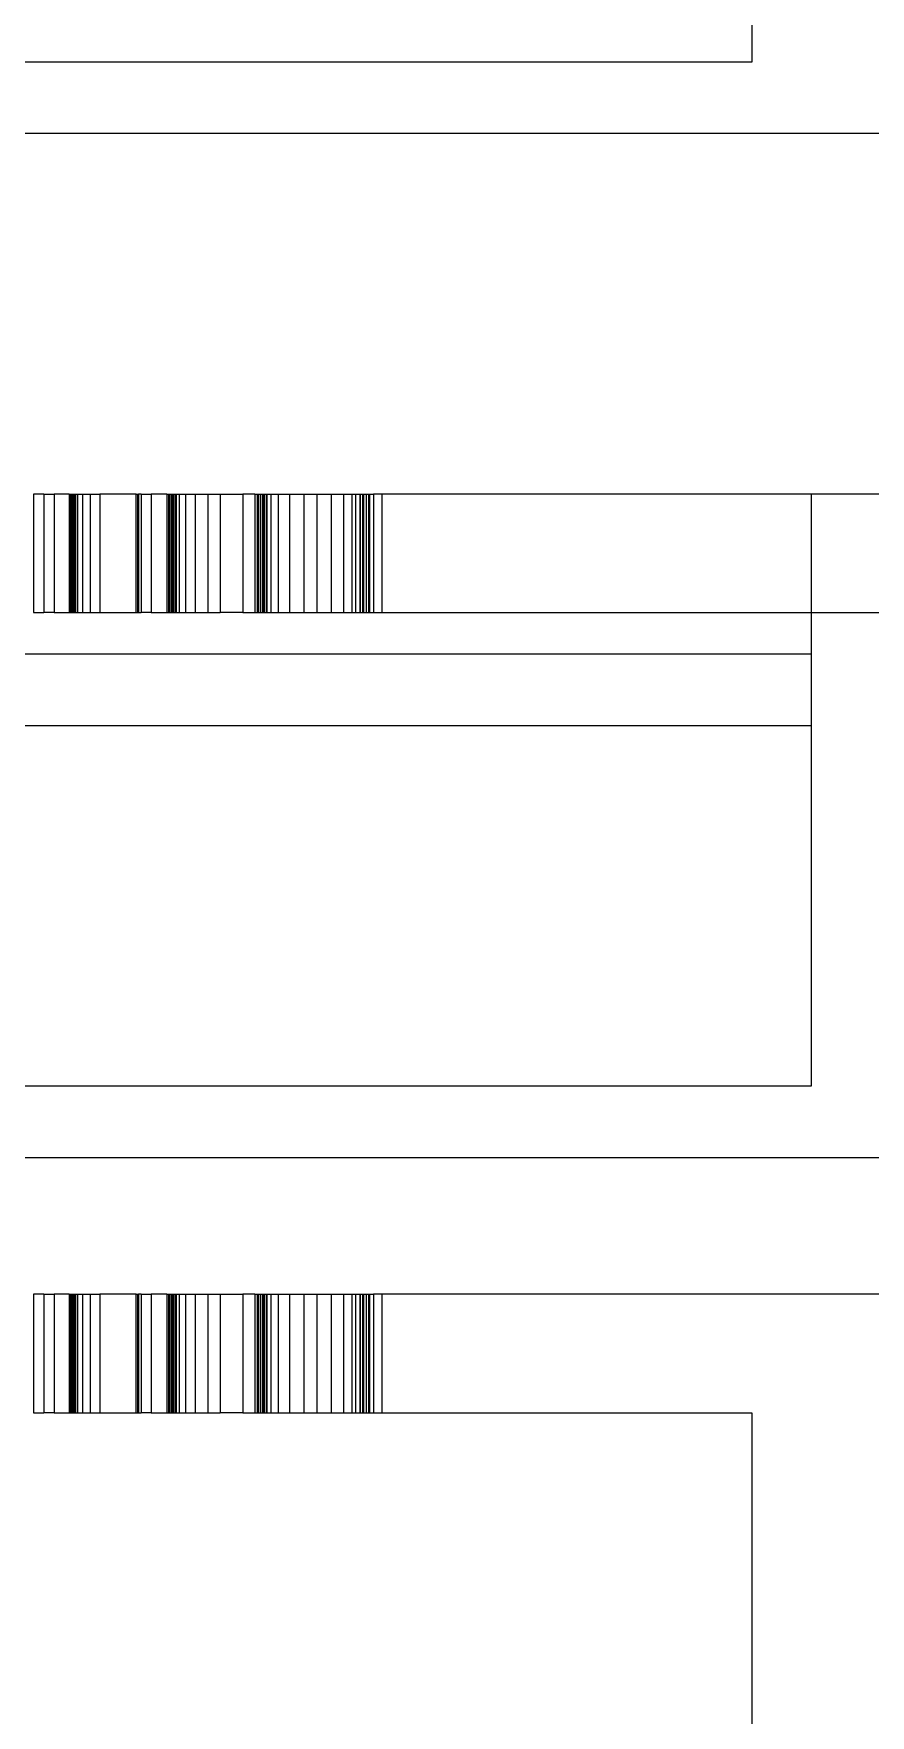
# Model space of a CAD drawing. Extents: x -49 to 4846, y -968 to 1090.
# Drawn here: x 3763.6 to 3834.2, y 842.1 to 984.1 of the extents above; entities that cross this region are included whole.
import ezdxf

# ---------------------------------------------------------------- set-up
doc = ezdxf.new("R2010")
doc.units = 0
doc.layers.get('0').update_dxf_attribs({"linetype": 'CONTINUOUS'})

msp = doc.modelspace()

# ---------------------------------------------------------------- linework, layer by layer
at = {"color": 1}
for p, q in [((3824.242788, 1081.661723), (3824.242788, 981.661723)), ((3824.242788, 981.661723), (3709.242788, 981.661723)), ((3709.242788, 975.661723), (3959.242788, 975.661723)), ((3763.569219, 945.189722), (3763.572924, 945.189722)), ((3763.572924, 945.189722), (3763.572924, 935.189722)), ((3764.43603, 945.189722), (3763.572924, 945.189722)), ((3764.43603, 945.189722), (3764.43603, 935.189722)), ((3764.43603, 945.189722), (3765.316665, 945.189722)), ((3765.316665, 945.189722), (3765.316665, 935.189722)), ((3766.565062, 945.189722), (3765.316665, 945.189722)), ((3766.565062, 945.189722), (3766.565062, 935.189722)), ((3766.565062, 945.189722), (3766.652487, 945.189722)), ((3766.652487, 945.189722), (3766.652487, 935.189722)), ((3766.652487, 945.189722), (3766.688294, 945.189722)), ((3766.688294, 945.189722), (3766.688294, 935.189722)), ((3766.688294, 945.189722), (3766.771182, 945.189722)), ((3766.771182, 945.189722), (3766.771182, 935.189722)), ((3766.771182, 945.189722), (3766.775072, 945.189722)), ((3766.775072, 945.189722), (3766.775072, 935.189722)), ((3766.775072, 945.189722), (3766.860446, 945.189722)), ((3766.860446, 945.189722), (3766.860446, 935.189722)), ((3766.860446, 945.189722), (3766.903508, 945.189722)), ((3766.903508, 945.189722), (3766.903508, 935.189722)), ((3766.903508, 945.189722), (3766.95605, 945.189722)), ((3766.95605, 945.189722), (3766.95605, 935.189722)), ((3766.95605, 945.189722), (3767.059802, 945.189722)), ((3767.059802, 945.189722), (3767.059802, 935.189722)), ((3767.059802, 945.189722), (3767.094121, 945.189722)), ((3767.094121, 945.189722), (3767.094121, 935.189722)), ((3767.094121, 945.189722), (3767.286995, 945.189722)), ((3767.286993, 945.189722), (3767.286993, 935.189722)), ((3767.286993, 945.189722), (3767.684926, 945.189722)), ((3767.684926, 945.189722), (3767.684926, 935.189722)), ((3767.684926, 945.189722), (3768.338644, 945.189722)), ((3768.338644, 945.189722), (3768.338644, 935.189722)), ((3768.338644, 945.189722), (3769.161335, 945.189722)), ((3772.219201, 945.189722), (3769.161335, 945.189722)), ((3769.161335, 945.189722), (3769.161335, 935.189722)), ((3772.219201, 945.189722), (3772.342434, 945.189722)), ((3772.219201, 935.189722), (3772.219201, 945.189722)), ((3772.342434, 945.189722), (3772.342434, 935.189722)), ((3772.342434, 945.189722), (3772.424794, 945.189722)), ((3772.424794, 945.189722), (3772.424794, 935.189722)), ((3772.666152, 945.189722), (3772.424794, 945.189722)), ((3772.666152, 945.189722), (3772.666152, 935.189722)), ((3772.666152, 945.189722), (3773.488625, 945.189722)), ((3773.488625, 945.189722), (3773.488625, 935.189722)), ((3774.808249, 945.189722), (3773.488625, 945.189722)), ((3774.808249, 945.189722), (3774.808249, 935.189722)), ((3774.808249, 945.189722), (3774.963934, 945.189722)), ((3774.963934, 945.189722), (3774.963934, 935.189722)), ((3774.963934, 945.189722), (3775.02134, 945.189722)), ((3775.02134, 945.189722), (3775.02134, 935.189722)), ((3775.02134, 945.189722), (3775.147672, 945.189722)), ((3775.147672, 945.189722), (3775.147672, 935.189722)), ((3775.147672, 945.189722), (3775.153462, 945.189722)), ((3775.153462, 945.189722), (3775.153462, 935.189722)), ((3775.153462, 945.189722), (3775.278387, 945.189722)), ((3775.278387, 945.189722), (3775.278387, 935.189722)), ((3775.278387, 945.189722), (3775.340157, 945.189722)), ((3775.340157, 945.189722), (3775.340157, 935.189722)), ((3775.340157, 945.189722), (3775.414654, 945.189722)), ((3775.414654, 945.189722), (3775.414654, 935.189722)), ((3775.414654, 945.189722), (3775.559468, 945.189722)), ((3775.559468, 945.189722), (3775.559468, 935.189722)), ((3775.559468, 945.189722), (3775.606809, 945.189722)), ((3775.606809, 945.189722), (3775.606809, 935.189722)), ((3775.606809, 945.189722), (3775.86881, 945.189722)), ((3775.868807, 945.189722), (3775.868807, 935.189722)), ((3775.868807, 945.189722), (3776.392812, 945.189722)), ((3776.392812, 945.189722), (3776.392812, 935.189722)), ((3776.392812, 945.189722), (3777.22398, 945.189722)), ((3777.22398, 945.189722), (3777.22398, 935.189722)), ((3777.22398, 945.189722), (3778.284887, 945.189722)), ((3778.284887, 945.189722), (3778.284887, 935.189722)), ((3778.284887, 945.189722), (3779.338744, 945.189722)), ((3779.338743, 945.189722), (3779.338743, 935.189722)), ((3779.338743, 945.189722), (3781.252573, 945.189722)), ((3781.252573, 945.189722), (3781.252573, 935.189722)), ((3782.242559, 945.189722), (3781.252573, 945.189722)), ((3782.242559, 945.189722), (3782.242559, 935.189722)), ((3782.242559, 945.189722), (3782.459699, 945.189722)), ((3782.459699, 945.189722), (3782.459699, 935.189722)), ((3782.459699, 945.189722), (3782.536195, 945.189722)), ((3782.536195, 945.189722), (3782.536195, 935.189722)), ((3782.536195, 945.189722), (3782.700451, 945.189722)), ((3782.700451, 945.189722), (3782.700451, 935.189722)), ((3782.700451, 945.189722), (3782.707888, 945.189722)), ((3782.707888, 945.189722), (3782.707888, 935.189722)), ((3782.707888, 945.189722), (3782.866903, 945.189722)), ((3782.866903, 945.189722), (3782.866903, 935.189722)), ((3782.866903, 945.189722), (3782.944683, 945.189722)), ((3782.944683, 945.189722), (3782.944683, 935.189722)), ((3782.944683, 945.189722), (3783.037877, 945.189722)), ((3783.037877, 945.189722), (3783.037877, 935.189722)), ((3783.037877, 945.189722), (3783.217425, 945.189722)), ((3783.217425, 945.189722), (3783.217425, 935.189722)), ((3783.217425, 945.189722), (3783.275719, 945.189722)), ((3783.275719, 945.189722), (3783.275719, 935.189722)), ((3783.275719, 945.189722), (3783.595396, 945.189722)), ((3783.595393, 945.189722), (3783.595393, 935.189722)), ((3783.595393, 945.189722), (3784.222568, 945.189722)), ((3784.222568, 945.189722), (3784.222568, 935.189722)), ((3784.222568, 945.189722), (3785.19486, 945.189722)), ((3785.19486, 945.189722), (3785.19486, 935.189722)), ((3785.19486, 945.189722), (3786.401156, 945.189722)), ((3786.401156, 945.189722), (3787.498227, 945.189722)), ((3786.401156, 945.189722), (3786.401156, 935.189722)), ((3787.498227, 945.189722), (3788.700948, 945.189722)), ((3787.498227, 945.189722), (3787.498227, 935.189722)), ((3788.700948, 945.189722), (3789.738761, 945.189722)), ((3788.700948, 945.189722), (3788.700948, 935.189722)), ((3789.738761, 945.189722), (3790.455441, 945.189722)), ((3789.738761, 945.189722), (3789.738761, 935.189722)), ((3790.455441, 945.189722), (3790.76207, 945.189722)), ((3790.455441, 945.189722), (3790.455441, 935.189722)), ((3790.76207, 945.189722), (3791.12884, 945.189722)), ((3790.76207, 945.189722), (3790.76207, 935.189722)), ((3791.12884, 945.189722), (3791.137872, 945.189722)), ((3791.12884, 945.189722), (3791.12884, 935.189722)), ((3791.137872, 945.189722), (3791.35887, 945.189722)), ((3791.137872, 945.189722), (3791.137872, 935.189722)), ((3791.35887, 945.189722), (3791.431291, 945.189722)), ((3791.35887, 945.189722), (3791.35887, 935.189722)), ((3791.431291, 945.189722), (3791.66885, 945.189722)), ((3791.431291, 945.189722), (3791.431291, 935.189722)), ((3791.66885, 945.189722), (3791.840868, 945.189722)), ((3791.66885, 945.189722), (3791.66885, 935.189722)), ((3791.840868, 945.189722), (3791.924475, 945.189722)), ((3791.840868, 945.189722), (3791.840868, 935.189722)), ((3791.924468, 945.189722), (3792.272762, 945.189722)), ((3791.924468, 945.189722), (3791.924468, 935.189722)), ((3792.992297, 945.189722), (3792.272762, 945.189722)), ((3792.272762, 945.189722), (3792.272762, 935.189722)), ((3792.992788, 945.189722), (3792.992788, 935.189722)), ((3792.992788, 945.189722), (3792.992788, 935.189722)), ((3875.492788, 945.189722), (3792.992788, 945.189722)), ((3829.242788, 945.189722), (3829.242788, 895.189722)), ((3839.242788, 945.189722), (3829.242788, 945.189722)), ((3829.242788, 945.189722), (3829.242788, 895.189722)), ((3763.569219, 935.189722), (3763.572924, 935.189722)), ((3763.572924, 935.189722), (3764.43603, 935.189722)), ((3765.316665, 935.189722), (3764.43603, 935.189722)), ((3765.316665, 935.189722), (3766.565062, 935.189722)), ((3766.565062, 935.189722), (3766.652487, 935.189722)), ((3766.652487, 935.189722), (3766.688294, 935.189722)), ((3766.688294, 935.189722), (3766.771182, 935.189722)), ((3766.771182, 935.189722), (3766.775072, 935.189722)), ((3766.775072, 935.189722), (3766.860446, 935.189722)), ((3766.860446, 935.189722), (3766.903508, 935.189722)), ((3766.903508, 935.189722), (3766.95605, 935.189722)), ((3766.95605, 935.189722), (3767.059802, 935.189722)), ((3767.059802, 935.189722), (3767.094121, 935.189722)), ((3767.094121, 935.189722), (3767.286995, 935.189722)), ((3767.286993, 935.189722), (3767.684926, 935.189722)), ((3767.684926, 935.189722), (3768.338644, 935.189722)), ((3768.338644, 935.189722), (3769.161335, 935.189722)), ((3769.161335, 935.189722), (3772.219201, 935.189722)), ((3772.219201, 935.189722), (3772.342434, 935.189722)), ((3772.342434, 935.189722), (3772.424794, 935.189722)), ((3772.424794, 935.189722), (3772.666152, 935.189722)), ((3773.488625, 935.189722), (3772.666152, 935.189722)), ((3773.488625, 935.189722), (3774.808249, 935.189722)), ((3774.808249, 935.189722), (3774.963934, 935.189722)), ((3774.963934, 935.189722), (3775.02134, 935.189722)), ((3775.02134, 935.189722), (3775.147672, 935.189722)), ((3775.147672, 935.189722), (3775.153462, 935.189722)), ((3775.153462, 935.189722), (3775.278387, 935.189722)), ((3775.278387, 935.189722), (3775.340157, 935.189722)), ((3775.340157, 935.189722), (3775.414654, 935.189722)), ((3775.414654, 935.189722), (3775.559468, 935.189722)), ((3775.559468, 935.189722), (3775.606809, 935.189722)), ((3775.606809, 935.189722), (3775.86881, 935.189722)), ((3775.868807, 935.189722), (3776.392812, 935.189722)), ((3776.392812, 935.189722), (3777.22398, 935.189722)), ((3777.22398, 935.189722), (3778.284887, 935.189722)), ((3778.284887, 935.189722), (3779.338744, 935.189722)), ((3781.252573, 935.189722), (3779.338743, 935.189722)), ((3781.252573, 935.189722), (3782.242559, 935.189722)), ((3782.242559, 935.189722), (3782.459699, 935.189722)), ((3782.459699, 935.189722), (3782.536195, 935.189722)), ((3782.536195, 935.189722), (3782.700451, 935.189722)), ((3782.700451, 935.189722), (3782.707888, 935.189722)), ((3782.707888, 935.189722), (3782.866903, 935.189722)), ((3782.866903, 935.189722), (3782.944683, 935.189722)), ((3782.944683, 935.189722), (3783.037877, 935.189722)), ((3783.037877, 935.189722), (3783.217425, 935.189722)), ((3783.217425, 935.189722), (3783.275719, 935.189722)), ((3783.275719, 935.189722), (3783.595396, 935.189722)), ((3783.595393, 935.189722), (3784.222568, 935.189722)), ((3784.222568, 935.189722), (3785.19486, 935.189722)), ((3785.19486, 935.189722), (3786.401156, 935.189722)), ((3786.401156, 935.189722), (3787.498227, 935.189722)), ((3787.498227, 935.189722), (3788.700948, 935.189722)), ((3788.700948, 935.189722), (3789.738761, 935.189722)), ((3789.738761, 935.189722), (3790.455441, 935.189722)), ((3790.455441, 935.189722), (3790.76207, 935.189722)), ((3790.76207, 935.189722), (3791.12884, 935.189722)), ((3791.12884, 935.189722), (3791.137872, 935.189722)), ((3791.137872, 935.189722), (3791.35887, 935.189722)), ((3791.35887, 935.189722), (3791.431291, 935.189722)), ((3791.431291, 935.189722), (3791.66885, 935.189722)), ((3791.66885, 935.189722), (3791.840868, 935.189722)), ((3791.840868, 935.189722), (3791.924475, 935.189722)), ((3791.924468, 935.189722), (3792.272762, 935.189722)), ((3792.272762, 935.189722), (3792.992297, 935.189722)), ((3792.992788, 935.189722), (3875.492788, 935.189722)), ((3829.242788, 931.661723), (3754.242788, 931.661723)), ((3754.242788, 925.661723), (3829.242788, 925.661723)), ((3829.242788, 895.189722), (3724.242788, 895.189722)), ((3724.242788, 889.189722), (3944.242788, 889.189722)), ((3763.569219, 877.63854), (3763.572924, 877.63854)), ((3763.569219, 877.63854), (3763.569219, 867.63854)), ((3764.43603, 877.63854), (3763.572924, 877.63854)), ((3763.572924, 877.63854), (3763.572924, 867.63854)), ((3764.43603, 877.63854), (3765.316665, 877.63854)), ((3764.43603, 877.63854), (3764.43603, 867.63854)), ((3766.565062, 877.63854), (3765.316665, 877.63854)), ((3765.316665, 877.63854), (3765.316665, 867.63854)), ((3766.565062, 877.63854), (3766.652487, 877.63854)), ((3766.565062, 877.63854), (3766.565062, 867.63854)), ((3766.652487, 877.63854), (3766.688294, 877.63854)), ((3766.652487, 877.63854), (3766.652487, 867.63854)), ((3766.688294, 877.63854), (3766.771182, 877.63854)), ((3766.688294, 877.63854), (3766.688294, 867.63854)), ((3766.771182, 877.63854), (3766.775072, 877.63854)), ((3766.771182, 877.63854), (3766.771182, 867.63854)), ((3766.775072, 877.63854), (3766.860446, 877.63854)), ((3766.775072, 877.63854), (3766.775072, 867.63854)), ((3766.860446, 877.63854), (3766.903508, 877.63854)), ((3766.860446, 877.63854), (3766.860446, 867.63854)), ((3766.903508, 877.63854), (3766.95605, 877.63854)), ((3766.903508, 877.63854), (3766.903508, 867.63854)), ((3766.95605, 877.63854), (3767.059802, 877.63854)), ((3766.95605, 877.63854), (3766.95605, 867.63854)), ((3767.059802, 877.63854), (3767.094121, 877.63854)), ((3767.059802, 877.63854), (3767.059802, 867.63854)), ((3767.094121, 877.63854), (3767.286995, 877.63854)), ((3767.094121, 877.63854), (3767.094121, 867.63854)), ((3767.286993, 877.63854), (3767.684926, 877.63854)), ((3767.286993, 877.63854), (3767.286993, 867.63854)), ((3767.684926, 877.63854), (3768.338644, 877.63854)), ((3767.684926, 877.63854), (3767.684926, 867.63854)), ((3768.338644, 877.63854), (3769.161335, 877.63854)), ((3768.338644, 877.63854), (3768.338644, 867.63854)), ((3769.161335, 877.63854), (3769.161335, 867.63854)), ((3772.219201, 877.63854), (3769.161335, 877.63854)), ((3772.219201, 877.63854), (3772.342434, 877.63854)), ((3772.219201, 867.63854), (3772.219201, 877.63854)), ((3772.342434, 877.63854), (3772.424794, 877.63854)), ((3772.342434, 877.63854), (3772.342434, 867.63854)), ((3772.666152, 877.63854), (3772.424794, 877.63854)), ((3772.424794, 877.63854), (3772.424794, 867.63854)), ((3772.666152, 877.63854), (3773.488625, 877.63854)), ((3772.666152, 877.63854), (3772.666152, 867.63854)), ((3774.808249, 877.63854), (3773.488625, 877.63854)), ((3773.488625, 877.63854), (3773.488625, 867.63854)), ((3774.808249, 877.63854), (3774.963934, 877.63854)), ((3774.808249, 877.63854), (3774.808249, 867.63854)), ((3774.963934, 877.63854), (3775.02134, 877.63854)), ((3774.963934, 877.63854), (3774.963934, 867.63854)), ((3775.02134, 877.63854), (3775.147672, 877.63854)), ((3775.02134, 877.63854), (3775.02134, 867.63854)), ((3775.147672, 877.63854), (3775.153462, 877.63854)), ((3775.147672, 877.63854), (3775.147672, 867.63854)), ((3775.153462, 877.63854), (3775.278387, 877.63854)), ((3775.153462, 877.63854), (3775.153462, 867.63854)), ((3775.278387, 877.63854), (3775.340157, 877.63854)), ((3775.278387, 877.63854), (3775.278387, 867.63854)), ((3775.340157, 877.63854), (3775.414654, 877.63854)), ((3775.340157, 877.63854), (3775.340157, 867.63854)), ((3775.414654, 877.63854), (3775.559468, 877.63854)), ((3775.414654, 877.63854), (3775.414654, 867.63854)), ((3775.559468, 877.63854), (3775.606809, 877.63854)), ((3775.559468, 877.63854), (3775.559468, 867.63854)), ((3775.606809, 877.63854), (3775.86881, 877.63854)), ((3775.606809, 877.63854), (3775.606809, 867.63854)), ((3775.868807, 877.63854), (3776.392812, 877.63854)), ((3775.868807, 877.63854), (3775.868807, 867.63854)), ((3776.392812, 877.63854), (3777.22398, 877.63854)), ((3776.392812, 877.63854), (3776.392812, 867.63854)), ((3777.22398, 877.63854), (3778.284887, 877.63854)), ((3777.22398, 877.63854), (3777.22398, 867.63854)), ((3778.284887, 877.63854), (3779.338744, 877.63854)), ((3778.284887, 877.63854), (3778.284887, 867.63854)), ((3779.338743, 877.63854), (3781.252573, 877.63854)), ((3779.338743, 877.63854), (3779.338743, 867.63854)), ((3782.242559, 877.63854), (3781.252573, 877.63854)), ((3781.252573, 877.63854), (3781.252573, 867.63854)), ((3782.242559, 877.63854), (3782.459699, 877.63854)), ((3782.242559, 877.63854), (3782.242559, 867.63854)), ((3782.459699, 877.63854), (3782.536195, 877.63854)), ((3782.459699, 877.63854), (3782.459699, 867.63854)), ((3782.536195, 877.63854), (3782.700451, 877.63854)), ((3782.536195, 877.63854), (3782.536195, 867.63854)), ((3782.700451, 877.63854), (3782.707888, 877.63854)), ((3782.700451, 877.63854), (3782.700451, 867.63854)), ((3782.707888, 877.63854), (3782.866903, 877.63854)), ((3782.707888, 877.63854), (3782.707888, 867.63854)), ((3782.866903, 877.63854), (3782.944683, 877.63854)), ((3782.866903, 877.63854), (3782.866903, 867.63854)), ((3782.944683, 877.63854), (3783.037877, 877.63854)), ((3782.944683, 877.63854), (3782.944683, 867.63854)), ((3783.037877, 877.63854), (3783.217425, 877.63854)), ((3783.037877, 877.63854), (3783.037877, 867.63854)), ((3783.217425, 877.63854), (3783.275719, 877.63854)), ((3783.217425, 877.63854), (3783.217425, 867.63854)), ((3783.275719, 877.63854), (3783.595396, 877.63854)), ((3783.275719, 877.63854), (3783.275719, 867.63854)), ((3783.595393, 877.63854), (3784.222568, 877.63854)), ((3783.595393, 877.63854), (3783.595393, 867.63854)), ((3784.222568, 877.63854), (3785.19486, 877.63854)), ((3784.222568, 877.63854), (3784.222568, 867.63854)), ((3785.19486, 877.63854), (3786.401156, 877.63854)), ((3785.19486, 877.63854), (3785.19486, 867.63854)), ((3786.401156, 877.63854), (3787.498227, 877.63854)), ((3786.401156, 877.63854), (3786.401156, 867.63854)), ((3787.498227, 877.63854), (3788.700948, 877.63854)), ((3787.498227, 877.63854), (3787.498227, 867.63854)), ((3788.700948, 877.63854), (3789.738761, 877.63854)), ((3788.700948, 877.63854), (3788.700948, 867.63854)), ((3789.738761, 877.63854), (3790.455441, 877.63854)), ((3789.738761, 877.63854), (3789.738761, 867.63854)), ((3790.455441, 877.63854), (3790.76207, 877.63854)), ((3790.455441, 877.63854), (3790.455441, 867.63854)), ((3790.76207, 877.63854), (3791.12884, 877.63854)), ((3790.76207, 877.63854), (3790.76207, 867.63854)), ((3791.12884, 877.63854), (3791.137872, 877.63854)), ((3791.12884, 877.63854), (3791.12884, 867.63854)), ((3791.137872, 877.63854), (3791.35887, 877.63854)), ((3791.137872, 877.63854), (3791.137872, 867.63854)), ((3791.35887, 877.63854), (3791.431291, 877.63854)), ((3791.35887, 877.63854), (3791.35887, 867.63854)), ((3791.431291, 877.63854), (3791.66885, 877.63854)), ((3791.431291, 877.63854), (3791.431291, 867.63854)), ((3791.66885, 877.63854), (3791.840868, 877.63854)), ((3791.66885, 877.63854), (3791.66885, 867.63854)), ((3791.840868, 877.63854), (3791.924475, 877.63854)), ((3791.840868, 877.63854), (3791.840868, 867.63854)), ((3791.924468, 877.63854), (3792.272762, 877.63854)), ((3791.924468, 877.63854), (3791.924468, 867.63854)), ((3792.992297, 877.63854), (3792.272762, 877.63854)), ((3792.272762, 877.63854), (3792.272762, 867.63854)), ((3792.992788, 877.63854), (3792.992788, 867.63854)), ((3792.992788, 877.63854), (3792.992788, 867.63854)), ((3875.492788, 877.63854), (3792.992788, 877.63854)), ((3763.569219, 867.63854), (3763.572924, 867.63854)), ((3763.572924, 867.63854), (3764.43603, 867.63854)), ((3765.316665, 867.63854), (3764.43603, 867.63854)), ((3765.316665, 867.63854), (3766.565062, 867.63854)), ((3766.565062, 867.63854), (3766.652487, 867.63854)), ((3766.652487, 867.63854), (3766.688294, 867.63854)), ((3766.688294, 867.63854), (3766.771182, 867.63854)), ((3766.771182, 867.63854), (3766.775072, 867.63854)), ((3766.775072, 867.63854), (3766.860446, 867.63854)), ((3766.860446, 867.63854), (3766.903508, 867.63854)), ((3766.903508, 867.63854), (3766.95605, 867.63854)), ((3766.95605, 867.63854), (3767.059802, 867.63854)), ((3767.059802, 867.63854), (3767.094121, 867.63854)), ((3767.094121, 867.63854), (3767.286995, 867.63854)), ((3767.286993, 867.63854), (3767.684926, 867.63854)), ((3767.684926, 867.63854), (3768.338644, 867.63854)), ((3768.338644, 867.63854), (3769.161335, 867.63854)), ((3769.161335, 867.63854), (3772.219201, 867.63854)), ((3772.219201, 867.63854), (3772.342434, 867.63854)), ((3772.342434, 867.63854), (3772.424794, 867.63854)), ((3772.424794, 867.63854), (3772.666152, 867.63854)), ((3773.488625, 867.63854), (3772.666152, 867.63854)), ((3773.488625, 867.63854), (3774.808249, 867.63854)), ((3774.808249, 867.63854), (3774.963934, 867.63854)), ((3774.963934, 867.63854), (3775.02134, 867.63854)), ((3775.02134, 867.63854), (3775.147672, 867.63854)), ((3775.147672, 867.63854), (3775.153462, 867.63854)), ((3775.153462, 867.63854), (3775.278387, 867.63854)), ((3775.278387, 867.63854), (3775.340157, 867.63854)), ((3775.340157, 867.63854), (3775.414654, 867.63854)), ((3775.414654, 867.63854), (3775.559468, 867.63854)), ((3775.559468, 867.63854), (3775.606809, 867.63854)), ((3775.606809, 867.63854), (3775.86881, 867.63854)), ((3775.868807, 867.63854), (3776.392812, 867.63854)), ((3776.392812, 867.63854), (3777.22398, 867.63854)), ((3777.22398, 867.63854), (3778.284887, 867.63854)), ((3778.284887, 867.63854), (3779.338744, 867.63854)), ((3781.252573, 867.63854), (3779.338743, 867.63854)), ((3781.252573, 867.63854), (3782.242559, 867.63854)), ((3782.242559, 867.63854), (3782.459699, 867.63854)), ((3782.459699, 867.63854), (3782.536195, 867.63854)), ((3782.536195, 867.63854), (3782.700451, 867.63854)), ((3782.700451, 867.63854), (3782.707888, 867.63854)), ((3782.707888, 867.63854), (3782.866903, 867.63854)), ((3782.866903, 867.63854), (3782.944683, 867.63854)), ((3782.944683, 867.63854), (3783.037877, 867.63854)), ((3783.037877, 867.63854), (3783.217425, 867.63854)), ((3783.217425, 867.63854), (3783.275719, 867.63854)), ((3783.275719, 867.63854), (3783.595396, 867.63854)), ((3783.595393, 867.63854), (3784.222568, 867.63854)), ((3784.222568, 867.63854), (3785.19486, 867.63854)), ((3785.19486, 867.63854), (3786.401156, 867.63854)), ((3786.401156, 867.63854), (3787.498227, 867.63854)), ((3787.498227, 867.63854), (3788.700948, 867.63854)), ((3788.700948, 867.63854), (3789.738761, 867.63854)), ((3789.738761, 867.63854), (3790.455441, 867.63854)), ((3790.455441, 867.63854), (3790.76207, 867.63854)), ((3790.76207, 867.63854), (3791.12884, 867.63854)), ((3791.12884, 867.63854), (3791.137872, 867.63854)), ((3791.137872, 867.63854), (3791.35887, 867.63854)), ((3791.35887, 867.63854), (3791.431291, 867.63854)), ((3791.431291, 867.63854), (3791.66885, 867.63854)), ((3791.66885, 867.63854), (3791.840868, 867.63854)), ((3791.840868, 867.63854), (3791.924475, 867.63854)), ((3791.924468, 867.63854), (3792.272762, 867.63854)), ((3792.272762, 867.63854), (3792.992788, 867.63854)), ((3792.992788, 867.63854), (3824.242788, 867.63854)), ((3824.242788, 867.63854), (3824.242788, 717.63854))]:
    msp.add_line(p, q, dxfattribs=at)

doc.saveas('drawing.dxf')
